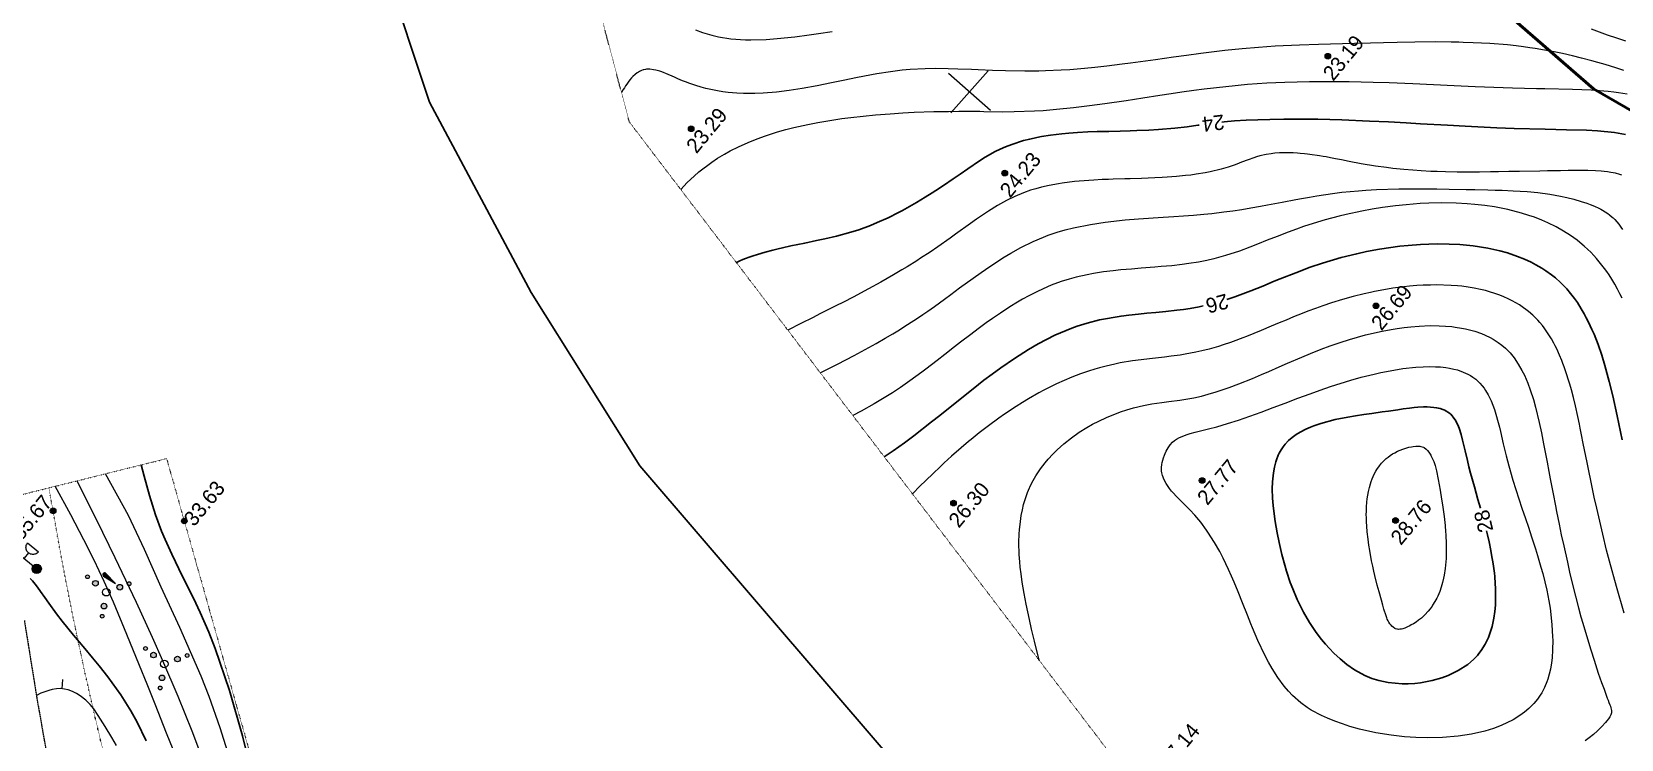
# Model space of a CAD drawing. Header units: millimetres. Extents: x -2893842 to -949497, y -1203244 to 262218.
# Drawn here: x -2119264 to -2034347, y -156562 to -118795 of the extents above; entities that cross this region are included whole.
import ezdxf

# ---------------------------------------------------------------- set-up
doc = ezdxf.new("R2010")
doc.units = ezdxf.units.MM
doc.linetypes.add('g5_05x2', pattern=[3.5, 2.5, -1])
doc.linetypes.add('g5_366', pattern=[0.85, 0.1, -0.75])
doc.layers.get('0').update_dxf_attribs({"lineweight": 5})
for name, color, linetype in [('!!!_ Размеры', 7, 'Continuous'), ('02_сетка', 253, 'Continuous'), ('07_Объекты электропередачи', 253, 'Continuous'), ('10_Границы покрытий и угодий', 253, 'Continuous'), ('13_Растительность', 253, 'Continuous'), ('19_Горизонтали', 253, 'Continuous'), ('30_Канализация', 253, 'Continuous'), ('61_Отметки высоты поверхности', 253, 'Continuous'), ('65_Границы', 253, 'Continuous')]:
    doc.layers.add(name, color=color, linetype=linetype)
doc.styles.add('LIKE17', font='d431.shx')
doc.styles.add('LIKE36', font='pragmai.shx')
doc.styles.add('Line_GUGK', font='')
doc.styles.get('Line_GUGK').set_extended_font_data('Bm431', italic=True)
doc.linetypes.add('g5_122_kn', pattern='A,1,-1,1.5,-0.4,["Кн",Line_GUGK,S=1,R=0,X=0,Y=-0.5],-2.4,1.5,-1,4,-1,4,-1,3', length=21.8)

# ---------------------------------------------------------------- blocks, each defined once
blk = doc.blocks.new('g5_329_6')
at = {"color": 42, "lineweight": -2}
blk.add_lwpolyline([(0, 0), (0.5, 0)], dxfattribs=at)
blk = doc.blocks.new('g5_330')
blk.add_hatch(color=0).paths.add_polyline_path([(-0.15, 0, 1), (0.15, 0, 1)])
at = {"color": 0}
blk.add_circle((0, 0), 0.15, dxfattribs=at)
blk = doc.blocks.new('g5_111_1b')
h = blk.add_hatch(color=0)
edge = h.paths.add_edge_path()
edge.add_arc((0, 0), 0.25, 0, 360)
at = {"color": 0}
for points in [[(0, 1.25), (0, 0.25)], [(0.375, 0.875), (0, 0.875)]]:
    blk.add_lwpolyline(points, dxfattribs=at)
blk.add_lwpolyline([(0.75, 0.5), (0.699, 0.503), (0.649, 0.514), (0.601, 0.531), (0.555, 0.555), (0.513, 0.584), (0.476, 0.619), (0.444, 0.659), (0.417, 0.702), (0.397, 0.749), (0.383, 0.799), (0.376, 0.849), (0.375, 0.875), (0.376, 0.901), (0.383, 0.951), (0.397, 1.001), (0.417, 1.048), (0.444, 1.091), (0.476, 1.131), (0.513, 1.166), (0.555, 1.195), (0.601, 1.219), (0.649, 1.236), (0.699, 1.247), (0.75, 1.25)], close=True, dxfattribs=at)
blk.add_circle((0, 0), 0.25, dxfattribs=at)
blk = doc.blocks.new('g5_396_2')
h = blk.add_hatch(color=0)
h.paths.add_polyline_path([(-0.1, 1.3, 1), (0.1, 1.3, 1)])
h.paths.add_polyline_path([(0.15, 0.75, 1), (-0.15, 0.75, 1)])
h.paths.add_polyline_path([(0.516, -0.387, 1), (0.816, -0.387, 1)])
h.paths.add_polyline_path([(1.226, -0.65, 1), (1.026, -0.65, 1)])
h.paths.add_polyline_path([(-0.8, -0.375, 1), (-0.5, -0.375, 1)])
h.paths.add_polyline_path([(-1.026, -0.65, 1), (-1.226, -0.65, 1)])
h = blk.add_hatch(color=0)
edge = h.paths.add_edge_path()
edge.add_line((0.566, 0.657), (0.666, -0.087))
edge.add_line((0.666, -0.087), (0.766, 0.657))
edge.add_arc((0.666, 0.657), 0.1, 0, 180)
at = {"color": 0}
blk.add_lwpolyline([(0.566, 0.657), (0.666, -0.087), (0.766, 0.657, 1)], format="xyb", close=True, dxfattribs=at)
for centre, radius in [((0, 0.75), 0.15), ((0, 1.3), 0.1), ((0, 0), 0.2), ((-1.126, -0.65), 0.1), ((-0.65, -0.375), 0.15), ((0.666, -0.387), 0.15), ((1.126, -0.65), 0.1)]:
    blk.add_circle(centre, radius, dxfattribs=at)
blk = doc.blocks.new('g5_395_2')
h = blk.add_hatch(color=0)
h.paths.add_polyline_path([(-0.8, -0.375, 1), (-0.5, -0.375, 1)])
h.paths.add_polyline_path([(-1.026, -0.65, 1), (-1.226, -0.65, 1)])
h.paths.add_polyline_path([(0.8, -0.375, 1), (0.5, -0.375, 1)])
h.paths.add_polyline_path([(1.026, -0.65, 1), (1.226, -0.65, 1)])
h.paths.add_polyline_path([(0.15, 0.75, 1), (-0.15, 0.75, 1)])
h.paths.add_polyline_path([(0.1, 1.3, 1), (-0.1, 1.3, 1)])
at = {"color": 0}
for centre, radius in [((0, 0.75), 0.15), ((0, 1.3), 0.1), ((0, 0), 0.2), ((-1.126, -0.65), 0.1), ((-0.65, -0.375), 0.15), ((0.65, -0.375), 0.15), ((1.126, -0.65), 0.1)]:
    blk.add_circle(centre, radius, dxfattribs=at)
blk = doc.blocks.new('Топо_07.04.17')
at = {"layer": '02_сетка', "linetype": 'Continuous'}
for p, q in [((-142367, 5831), (-140145, 7847)), ((-140248, 5728), (-142264, 7950))]:
    blk.add_line(p, q, dxfattribs=at)
at = {"layer": '10_Границы покрытий и угодий', "linetype": 'g5_366', "lineweight": 20}
for points in [[(-117414, -44306), (-136615, -31043), (-159493, 7293), (-172231, 93400)], [(-195015, -8952), (-186084, -7777), (-176853, -64006)], [(-191226, -22817), (-191459, -20875), (-191733, -18401), (-191991, -15753), (-192149, -13901), (-192291, -12000), (-192425, -9868), (-192442, -9673), (-192483, -9011), (-192514, -8623)]]:
    blk.add_lwpolyline(points, dxfattribs=at)
at = {"layer": '10_Границы покрытий и угодий', "linetype": 'g5_05x2', "lineweight": 20}
blk.add_lwpolyline([(-194612, -15507), (-194416, -19673), (-194215, -22953), (-193943, -26236), (-193739, -28169), (-193511, -29997), (-193272, -31657), (-192726, -35044), (-192230, -38069), (-191772, -41246), (-191553, -43186), (-191401, -45045), (-191256, -48221), (-191220, -52149), (-191285, -57129), (-191329, -61189), (-191290, -65626), (-191201, -70474), (-191179, -77041)], dxfattribs=at)
at = {"layer": '19_Горизонтали', "linetype": 'Continuous', "lineweight": 20}
for points in [[(-155433, 11790), (-155064, 11598), (-154599, 11395), (-154242, 11268), (-153611, 11094), (-152835, 10951), (-152553, 10914), (-151735, 10845), (-151145, 10821), (-150199, 10816), (-149430, 10830), (-148921, 10844), (-148188, 10864)], [(-107880, 6446), (-107054, 6033), (-106587, 5807), (-106130, 5596)], [(-106385, 4038), (-106795, 4223), (-107351, 4464), (-107724, 4619), (-108032, 4743), (-108556, 4946), (-109022, 5117), (-109539, 5297), (-109973, 5439), (-110482, 5596), (-110971, 5736), (-111247, 5810), (-111574, 5893), (-111960, 5986), (-112422, 6088), (-113337, 6268), (-114221, 6416), (-114753, 6495), (-114977, 6526), (-115391, 6581), (-116209, 6679), (-117316, 6795), (-118256, 6885), (-118976, 6951), (-119667, 7015), (-120527, 7093), (-122447, 7259), (-123463, 7336), (-124748, 7416), (-125640, 7457), (-126513, 7484), (-127446, 7497), (-128747, 7487), (-129513, 7471), (-130220, 7453), (-131197, 7425), (-132528, 7391), (-132986, 7383), (-133811, 7375), (-134453, 7376), (-135012, 7385), (-135800, 7410), (-136258, 7433), (-137089, 7491), (-137445, 7524), (-138199, 7606), (-139217, 7739), (-139902, 7839), (-140667, 7956), (-141008, 8009), (-141738, 8120), (-142258, 8194), (-142940, 8279), (-143471, 8332), (-144276, 8383), (-144705, 8392), (-145326, 8387), (-146069, 8356), (-147123, 8279), (-147892, 8210), (-148535, 8150), (-149306, 8083), (-150112, 8026), (-150827, 7995), (-151510, 7988), (-152218, 8010), (-152659, 8043), (-153260, 8114), (-153612, 8171), (-154071, 8265), (-154355, 8334), (-154621, 8408), (-154882, 8489), (-155237, 8613), (-155464, 8701), (-155741, 8819), (-156055, 8966), (-156277, 9079), (-156432, 9163), (-156656, 9291), (-156827, 9391), (-156946, 9460), (-157156, 9581), (-157475, 9750), (-157568, 9794), (-157773, 9879), (-157892, 9919), (-158083, 9965), (-158083, 9965), (-158163, 9977), (-158262, 9983), (-158329, 9982), (-158402, 9976), (-158452, 9969), (-158535, 9950), (-158655, 9910), (-158712, 9886), (-158790, 9847), (-158898, 9782), (-159026, 9690), (-159116, 9614), (-159213, 9524), (-159325, 9408), (-159404, 9319), (-159477, 9232), (-159550, 9140), (-159624, 9043), (-159730, 8898)], [(-157169, 3400), (-156787, 3726), (-156384, 4034), (-156099, 4230), (-155359, 4668), (-155030, 4834), (-154641, 5012), (-154315, 5146), (-153850, 5318), (-153305, 5493), (-152814, 5628), (-152347, 5739), (-151685, 5870), (-151229, 5945), (-150796, 6006), (-150041, 6088), (-149482, 6133), (-148844, 6169), (-148198, 6191), (-147713, 6198), (-146392, 6186), (-145590, 6159), (-144922, 6126), (-144308, 6087), (-143262, 6005), (-142481, 5933), (-141935, 5877), (-141271, 5802), (-140823, 5746), (-140604, 5717), (-139626, 5587), (-139005, 5521), (-137916, 5439), (-137448, 5416), (-136747, 5394), (-135837, 5384), (-134961, 5391), (-134136, 5409), (-132993, 5448), (-132098, 5483), (-131169, 5521), (-130560, 5544), (-129977, 5564), (-129335, 5582), (-128771, 5593), (-126452, 5575), (-125426, 5528), (-124454, 5463), (-123137, 5347), (-121031, 5105), (-119760, 4931), (-118916, 4807), (-117675, 4615), (-116577, 4439), (-115486, 4264), (-114381, 4088), (-112406, 3787), (-111142, 3607), (-110698, 3546), (-109233, 3349), (-108243, 3197), (-107348, 3028), (-107042, 2960), (-106808, 2904), (-106349, 2780)], [(-107128, -1509), (-107237, -1458), (-107461, -1370), (-107691, -1297), (-107875, -1247), (-108036, -1209), (-108203, -1174), (-108491, -1123), (-108905, -1062), (-109600, -981), (-109950, -944), (-110361, -901), (-110630, -874), (-111045, -833), (-111464, -793), (-112529, -693), (-113098, -640), (-113662, -586), (-114072, -546), (-114672, -485), (-115124, -436), (-115843, -351), (-116464, -270), (-116910, -206), (-117252, -153), (-117750, -70), (-118196, 12), (-118664, 105), (-119243, 232), (-119579, 311), (-120157, 459), (-120900, 671), (-121515, 862), (-121914, 990), (-122233, 1091), (-122481, 1169), (-122717, 1241), (-122876, 1288), (-123066, 1342), (-123564, 1474), (-123688, 1504), (-123843, 1539), (-124065, 1586), (-124206, 1613), (-124447, 1654), (-124646, 1683), (-124793, 1701), (-124877, 1710), (-125043, 1724), (-125164, 1732), (-125416, 1741), (-125521, 1742), (-125617, 1741), (-125884, 1729), (-126226, 1693), (-126406, 1664), (-126553, 1635), (-126879, 1560), (-127234, 1468), (-127499, 1401), (-127648, 1364), (-127983, 1293), (-128356, 1229), (-128958, 1154), (-129227, 1132), (-129715, 1105), (-130014, 1097), (-130300, 1095), (-130769, 1101), (-131275, 1120), (-131546, 1135), (-131934, 1159), (-132646, 1214), (-133243, 1265), (-133537, 1290), (-134148, 1342), (-134399, 1362), (-134744, 1387), (-135189, 1415), (-135969, 1445), (-136218, 1449), (-136878, 1441), (-137080, 1432), (-137589, 1396), (-138016, 1347), (-138311, 1303), (-138603, 1249), (-138996, 1160), (-139472, 1024), (-139945, 856), (-140462, 640), (-140967, 402), (-141643, 50), (-141996, -145), (-142857, -632), (-143158, -803), (-143863, -1189), (-144311, -1424), (-144851, -1694), (-145067, -1799), (-145624, -2062), (-145914, -2194), (-146384, -2404), (-147111, -2715), (-147803, -2999), (-148674, -3343), (-149216, -3550), (-149638, -3709), (-150124, -3891), (-150531, -4041), (-150914, -4181), (-151609, -4434), (-152329, -4712)], [(-150867, -7161), (-149903, -6811), (-148962, -6448), (-148962, -6448), (-148139, -6117), (-147723, -5944), (-147213, -5725), (-146779, -5531), (-146498, -5402), (-145941, -5136), (-145373, -4851), (-145069, -4691), (-144780, -4535), (-144405, -4327), (-144405, -4327), (-143832, -4003), (-143472, -3797), (-142958, -3501), (-142178, -3058), (-141722, -2806), (-141223, -2540), (-140796, -2322), (-140480, -2169), (-140037, -1966), (-139459, -1724), (-138785, -1480), (-138203, -1307), (-137946, -1242), (-137449, -1135), (-137004, -1058), (-136558, -997), (-135631, -916), (-134832, -886), (-133771, -888), (-133056, -908), (-131732, -967), (-131161, -996), (-130633, -1020), (-130106, -1041), (-129551, -1058), (-129128, -1065), (-128474, -1064), (-127998, -1054), (-127499, -1034), (-127020, -1009), (-126494, -976), (-126120, -949), (-125313, -889), (-124585, -835), (-124275, -813), (-123841, -786), (-123443, -765), (-122595, -735), (-122095, -731), (-121644, -736), (-121193, -748), (-120806, -765), (-120247, -797), (-119057, -895), (-118257, -978), (-117698, -1043), (-117029, -1126), (-116378, -1210), (-115478, -1329), (-115018, -1390), (-114329, -1480), (-113947, -1532), (-113577, -1585), (-112989, -1675), (-112255, -1806), (-111685, -1926), (-111071, -2080), (-110515, -2245), (-110177, -2360), (-109820, -2495), (-109449, -2651), (-109151, -2790), (-108987, -2872), (-108767, -2990), (-108542, -3125), (-108439, -3193), (-108368, -3243), (-108224, -3351), (-108104, -3452), (-108021, -3529), (-107886, -3669), (-107838, -3725), (-107769, -3811), (-107671, -3949), (-107582, -4088), (-107489, -4252), (-107413, -4398)], [(-107848, -8033), (-107939, -7783), (-108043, -7520), (-108156, -7251), (-108292, -6956), (-108407, -6724), (-108508, -6532), (-108609, -6351), (-108785, -6058), (-108967, -5783), (-109101, -5595), (-109243, -5409), (-109383, -5237), (-109546, -5050), (-109649, -4938), (-109891, -4694), (-110221, -4395), (-110565, -4117), (-110930, -3854), (-111345, -3589), (-111640, -3418), (-112025, -3216), (-112310, -3079), (-112681, -2916), (-113391, -2645), (-113817, -2506), (-114073, -2429), (-114590, -2291), (-115099, -2174), (-115517, -2091), (-116098, -1993), (-116856, -1894), (-117539, -1831), (-118007, -1801), (-118756, -1774), (-119334, -1771), (-120036, -1786), (-120594, -1812), (-121150, -1851), (-121993, -1934), (-122374, -1982), (-123146, -2095), (-123795, -2210), (-124334, -2320), (-124715, -2405), (-125192, -2521), (-125794, -2679), (-126340, -2827), (-126882, -2975), (-127310, -3088), (-127880, -3229), (-128646, -3391), (-129299, -3493), (-129663, -3534), (-130125, -3570), (-130643, -3592), (-131006, -3599), (-131565, -3598), (-132124, -3586), (-132472, -3576), (-133211, -3550), (-133211, -3550), (-133729, -3533), (-134299, -3520), (-134702, -3516), (-135229, -3522), (-135769, -3542), (-136112, -3566), (-136715, -3629), (-137098, -3687), (-137539, -3774), (-138076, -3908), (-138532, -4045), (-138885, -4165), (-139332, -4333), (-139689, -4481), (-140077, -4653), (-140318, -4766), (-140689, -4947), (-140943, -5078), (-141389, -5315), (-141756, -5519), (-142216, -5783), (-142640, -6032), (-143236, -6392), (-143580, -6602), (-144152, -6952), (-144584, -7215), (-145251, -7614), (-145476, -7746), (-146157, -8134), (-146705, -8429), (-147159, -8661), (-147528, -8838), (-148198, -9142), (-148920, -9446), (-149390, -9635)], [(-109639, -24758), (-109895, -23302), (-110107, -21917), (-110191, -21308), (-110303, -20431), (-110466, -19012), (-110528, -18415), (-110572, -17968), (-110704, -16532), (-110790, -15505), (-110828, -15045), (-110860, -14675), (-110880, -14455), (-110919, -14043), (-110981, -13466), (-111037, -13016), (-111098, -12594), (-111149, -12275), (-111198, -12004), (-111243, -11770), (-111341, -11327), (-111386, -11146), (-111430, -10982), (-111516, -10682), (-111630, -10334), (-111690, -10168), (-111751, -10012), (-111854, -9766), (-111985, -9486), (-112173, -9138), (-112252, -9008), (-112374, -8820), (-112467, -8688), (-112553, -8574), (-112689, -8407), (-112905, -8171), (-113027, -8050), (-113140, -7947), (-113344, -7773), (-113520, -7638), (-113706, -7506), (-113870, -7400), (-114153, -7233), (-114380, -7112), (-115068, -6809), (-115320, -6717), (-115655, -6609), (-115956, -6523), (-116286, -6441), (-116522, -6390), (-116849, -6327), (-117641, -6213), (-117952, -6181), (-118344, -6151), (-118682, -6133), (-119071, -6122), (-119672, -6122), (-119972, -6129), (-120458, -6152), (-120959, -6188), (-121182, -6209), (-121520, -6244), (-122117, -6321), (-122709, -6416), (-123316, -6531), (-123787, -6633), (-124197, -6729), (-124613, -6835), (-124928, -6918), (-125415, -7053), (-125826, -7171), (-126207, -7282), (-126651, -7412), (-127206, -7574), (-127613, -7690), (-128017, -7800), (-128227, -7856), (-128752, -7986), (-128910, -8023), (-129321, -8112), (-129563, -8160), (-130081, -8248), (-130481, -8303), (-130814, -8339), (-131386, -8379), (-131654, -8390), (-132149, -8400), (-132491, -8403), (-132985, -8403), (-133299, -8403), (-133747, -8405), (-134220, -8415), (-134887, -8449), (-135175, -8474), (-135649, -8529), (-136022, -8584), (-136275, -8628), (-136626, -8696), (-137061, -8794), (-137535, -8917), (-137960, -9041), (-138390, -9179), (-139109, -9440), (-139379, -9548), (-139970, -9799), (-140309, -9955), (-140680, -10133), (-141337, -10470), (-141667, -10650), (-142265, -10992), (-142786, -11308), (-143265, -11612), (-143408, -11705), (-143842, -11994), (-144400, -12381), (-144825, -12687), (-145090, -12882), (-145464, -13163), (-145939, -13529), (-146244, -13769), (-146703, -14138)], [(-190977, -8421), (-190178, -10607), (-189425, -12718), (-188569, -15212), (-187926, -17172), (-187521, -18461), (-186922, -20450), (-186385, -22366), (-186054, -23639)], [(-184545, -24021), (-184859, -22392), (-185263, -20649), (-185566, -19532), (-186406, -16822), (-187140, -14564), (-187802, -12471), (-188448, -10576), (-189427, -8217)], [(-140981, -23727), (-141113, -22697), (-141195, -22036), (-141254, -21512), (-141297, -21097), (-141336, -20674), (-141379, -20098), (-141411, -19480), (-141421, -19035), (-141421, -18674), (-141415, -18388), (-141398, -18002), (-141341, -17366), (-141277, -16910), (-141240, -16702), (-141141, -16251), (-141058, -15948), (-140962, -15647), (-140866, -15384), (-140728, -15060), (-140582, -14763), (-140521, -14651), (-140360, -14379), (-140209, -14152), (-140042, -13924), (-139752, -13579), (-139470, -13287), (-139297, -13124), (-139007, -12874), (-138758, -12679), (-138367, -12403), (-137915, -12122), (-137476, -11882), (-137040, -11673), (-136719, -11535), (-136377, -11403), (-135943, -11255), (-135164, -11042), (-134815, -10969), (-134452, -10906), (-133910, -10840), (-133453, -10810), (-132919, -10797), (-132537, -10794), (-131950, -10786), (-131184, -10739), (-130779, -10693), (-130408, -10640), (-129966, -10562), (-129258, -10411), (-128714, -10276), (-127950, -10065), (-127448, -9916), (-127040, -9791), (-126474, -9615), (-126013, -9473), (-125215, -9231), (-124722, -9089), (-124138, -8931), (-123634, -8805), (-123089, -8682), (-122565, -8577), (-122139, -8503), (-121699, -8436), (-120787, -8334), (-120300, -8299), (-119977, -8284), (-119605, -8275), (-119239, -8276), (-118787, -8291), (-118210, -8334), (-117724, -8394), (-117070, -8516), (-116889, -8559), (-116563, -8649), (-116348, -8718), (-115875, -8900), (-115529, -9066), (-115349, -9166), (-115090, -9329), (-114946, -9432), (-114696, -9634), (-114516, -9803), (-114342, -9992), (-114133, -10260), (-113943, -10555), (-113759, -10904), (-113605, -11259), (-113504, -11537), (-113369, -11981), (-113279, -12341), (-113172, -12875), (-113103, -13303), (-113001, -14131), (-112948, -14687), (-112901, -15279), (-112826, -16277), (-112788, -16792), (-112758, -17179), (-112694, -17999), (-112642, -18643), (-112616, -18948), (-112555, -19650), (-112503, -20214), (-112443, -20825), (-112349, -21712), (-112287, -22255), (-112224, -22773), (-112119, -23568), (-112027, -24206), (-111954, -24682), (-111898, -25031), (-111680, -26267), (-111636, -26497), (-111522, -27067), (-111371, -27777), (-111252, -28305), (-111165, -28671), (-111098, -28946), (-111045, -29161), (-111014, -29283), (-110985, -29398), (-110949, -29536), (-110930, -29611), (-110910, -29701), (-110900, -29767), (-110900, -29767), (-110896, -29841), (-110899, -29894), (-110907, -29938), (-110917, -29972), (-110936, -30023), (-110964, -30077), (-111002, -30138), (-111027, -30172), (-111068, -30223), (-111111, -30270), (-111202, -30363), (-111294, -30450), (-111507, -30637), (-111771, -30845), (-112002, -31009), (-112244, -31165), (-112471, -31299)], [(-187492, -23253), (-187738, -22341), (-188172, -20745), (-188480, -19622), (-188761, -18595), (-189245, -16866), (-189771, -15083), (-190135, -13932), (-190546, -12723), (-190963, -11587), (-191510, -10190), (-192168, -8578)], [(-190467, -22698), (-190664, -22246), (-190966, -21613), (-191259, -20993), (-191457, -20625), (-191625, -20365), (-191827, -20109), (-192093, -19843), (-192284, -19690), (-192485, -19560), (-192698, -19455), (-192890, -19388), (-193096, -19346), (-193324, -19331), (-193544, -19342), (-193734, -19369), (-193905, -19404), (-194169, -19475), (-194422, -19557)]]:
    blk.add_lwpolyline(points, dxfattribs=at)
at = {"layer": '19_Горизонтали', "linetype": 'Continuous', "lineweight": 30}
for points in [[(-129263, 3694), (-129335, 3692), (-129911, 3682), (-130571, 3679), (-131449, 3700), (-131966, 3728), (-132602, 3774), (-132957, 3804), (-133489, 3851), (-134099, 3907), (-134712, 3960), (-135216, 3999), (-135774, 4033), (-136236, 4053), (-136603, 4061), (-137218, 4057), (-137708, 4035), (-137951, 4017), (-138345, 3976), (-138679, 3929), (-139332, 3800), (-139676, 3710), (-139964, 3621), (-140259, 3516), (-140818, 3277), (-141149, 3114), (-141802, 2769), (-142240, 2534), (-142649, 2317), (-143193, 2034), (-143634, 1811), (-143845, 1707), (-144240, 1517), (-144741, 1286), (-145132, 1116), (-145529, 953), (-145752, 866), (-146335, 654), (-146939, 460), (-147318, 354), (-147968, 197), (-148392, 113), (-149180, -7), (-149828, -83), (-150273, -127), (-150915, -185), (-151676, -256), (-152120, -302), (-152354, -330), (-152653, -368), (-153063, -428), (-153490, -504), (-153490, -504), (-153735, -554), (-153955, -605), (-154147, -653), (-154292, -692), (-154459, -741), (-154660, -805)], [(-106683, 632), (-107264, 804), (-108152, 994), (-108739, 1091), (-109789, 1236), (-110913, 1386), (-112561, 1624), (-113472, 1765), (-115143, 2036), (-116079, 2193), (-117497, 2435), (-118262, 2565), (-119195, 2722), (-120205, 2887), (-121660, 3111), (-122931, 3287), (-123738, 3388), (-124732, 3500), (-125480, 3573), (-126124, 3628), (-126741, 3674), (-127372, 3702), (-127919, 3711), (-128044, 3710)], [(-108698, -15547), (-108820, -14241), (-108934, -13164), (-109035, -12370), (-109170, -11506), (-109277, -10939), (-109410, -10347), (-109561, -9777), (-109640, -9514), (-109776, -9108), (-109871, -8854), (-109961, -8630), (-110085, -8348), (-110255, -8001), (-110386, -7760), (-110556, -7477), (-110737, -7208), (-111036, -6822), (-111270, -6561), (-111453, -6376), (-111734, -6122), (-111930, -5962), (-112232, -5737), (-112472, -5576), (-112802, -5376), (-113152, -5187), (-113671, -4944), (-114067, -4784), (-114674, -4575), (-115449, -4362), (-116152, -4213), (-116708, -4122), (-117352, -4041), (-118241, -3971), (-118889, -3948), (-119341, -3944), (-120431, -3977), (-121137, -4027), (-121673, -4081), (-122522, -4192), (-123541, -4370), (-124223, -4517), (-125022, -4716), (-125883, -4951), (-126215, -5045), (-126853, -5226), (-127511, -5407), (-127966, -5525), (-128407, -5630), (-128853, -5726)], [(-130137, -5920), (-130364, -5944), (-130849, -5974), (-131213, -5987), (-131562, -5992), (-132149, -5991), (-132694, -5983), (-133169, -5974), (-133621, -5968), (-134143, -5965), (-134554, -5970), (-135728, -6038), (-136408, -6130), (-136950, -6237), (-137247, -6307), (-138187, -6584), (-139131, -6941), (-139680, -7182), (-140473, -7567), (-141244, -7981), (-141754, -8270), (-142224, -8547), (-142852, -8930), (-144177, -9762), (-144777, -10141), (-145260, -10444), (-146287, -11070), (-146817, -11379), (-147461, -11737), (-147975, -12007)], [(-183353, -25721), (-183726, -22945), (-184138, -20461), (-184643, -18151), (-184889, -17233), (-185222, -16147), (-185498, -15348), (-185943, -14133), (-186390, -12887), (-186654, -12071), (-186791, -11596), (-187012, -10696), (-187219, -9642), (-187390, -8584), (-187481, -7961)], [(-188872, -22630), (-189230, -21593), (-189500, -20948), (-189939, -20034), (-190515, -19005), (-190910, -18371), (-191220, -17897), (-191574, -17366), (-192092, -16590), (-192609, -15783), (-192865, -15360), (-193215, -14745), (-193391, -14416), (-193572, -14070), (-193710, -13823), (-193818, -13644), (-193947, -13455), (-194057, -13317)], [(-116450, -19562), (-116424, -19770), (-116379, -20168), (-116338, -20634), (-116322, -20862), (-116298, -21349), (-116290, -21856), (-116291, -22027), (-116304, -22414), (-116320, -22678), (-116369, -23167), (-116398, -23371), (-116430, -23565), (-116496, -23889), (-116587, -24241), (-116670, -24502), (-116670, -24502), (-116732, -24671), (-116863, -24980), (-116988, -25224), (-117074, -25372), (-117204, -25570), (-117449, -25878), (-117590, -26027), (-117680, -26112), (-117910, -26304), (-118248, -26532), (-118791, -26806), (-119357, -27002), (-119702, -27088), (-120229, -27177), (-120878, -27222), (-121169, -27220), (-121538, -27199), (-121848, -27164), (-122580, -27016), (-123071, -26856), (-123431, -26701), (-123785, -26510), (-124294, -26141), (-124665, -25809), (-124999, -25468), (-125285, -25138), (-125502, -24860), (-125686, -24604), (-125864, -24334), (-126103, -23932), (-126400, -23355), (-126653, -22773), (-126910, -22060), (-127084, -21472), (-127176, -21111), (-127309, -20497), (-127368, -20174), (-127458, -19586), (-127534, -18938), (-127580, -18403), (-127614, -17799), (-127626, -17382), (-127625, -16925), (-127611, -16545), (-127568, -16038), (-127518, -15678), (-127419, -15207), (-127329, -14905), (-127226, -14636), (-127179, -14532), (-127052, -14292), (-126990, -14193), (-126868, -14023), (-126746, -13880), (-126618, -13752), (-126411, -13579), (-126202, -13436), (-125976, -13308), (-125743, -13199), (-125438, -13082), (-125170, -12998), (-124977, -12947), (-124602, -12866), (-123814, -12751), (-123122, -12692), (-122706, -12668), (-122267, -12650), (-121834, -12637), (-121276, -12623), (-120936, -12614), (-120434, -12600), (-120146, -12592), (-119794, -12585), (-119558, -12586), (-119357, -12590), (-119047, -12608), (-118849, -12629), (-118683, -12654), (-118498, -12692), (-118364, -12728), (-118278, -12756), (-118173, -12795), (-118046, -12853), (-117936, -12915), (-117865, -12963), (-117749, -13057), (-117699, -13106), (-117648, -13162), (-117577, -13255), (-117530, -13327), (-117422, -13540), (-117385, -13632), (-117363, -13692), (-117311, -13860), (-117289, -13945), (-117216, -14304), (-117172, -14598), (-117105, -15188), (-117044, -15716), (-116999, -16053), (-116949, -16402), (-116832, -17148), (-116773, -17500), (-116715, -17846), (-116637, -18317)]]:
    blk.add_lwpolyline(points, dxfattribs=at)
at = {"layer": '19_Горизонтали', "linetype": 'Continuous', "lineweight": 20}
for points in [[(-124880, -29110), (-125262, -28939), (-125652, -28747), (-126017, -28549), (-126325, -28367), (-126836, -28015), (-127029, -27857), (-127350, -27559), (-127738, -27122), (-127929, -26870), (-128126, -26579), (-128411, -26089), (-128665, -25572), (-128821, -25208), (-128969, -24825), (-129247, -24002), (-129457, -23289), (-129515, -23082), (-129647, -22602), (-129833, -21911), (-130001, -21298), (-130156, -20760), (-130256, -20431), (-130378, -20051), (-130482, -19746), (-130600, -19419), (-130741, -19056), (-130958, -18549), (-131246, -17959), (-131310, -17839), (-131572, -17385), (-131836, -16980), (-132073, -16653), (-132293, -16375), (-132532, -16081), (-132719, -15846), (-132841, -15683), (-132931, -15556), (-133026, -15409), (-133180, -15126), (-133262, -14918), (-133321, -14682), (-133337, -14525), (-133338, -14432), (-133320, -14244), (-133285, -14086), (-133254, -13984), (-133207, -13855), (-133154, -13736), (-133093, -13615), (-133043, -13525), (-132973, -13412), (-132917, -13329), (-132849, -13236), (-132773, -13146), (-132727, -13097), (-132586, -12974), (-132470, -12896), (-132355, -12834), (-132184, -12761), (-132043, -12714), (-131812, -12655), (-131597, -12615), (-131322, -12575), (-130597, -12483), (-130140, -12415), (-129549, -12313), (-128956, -12196), (-128329, -12059), (-127697, -11909), (-127028, -11742), (-126373, -11574), (-125673, -11394), (-124990, -11223), (-124427, -11090), (-123874, -10967), (-122749, -10750), (-122181, -10660), (-121468, -10566), (-121110, -10528), (-120407, -10472), (-119925, -10451), (-119218, -10451), (-118819, -10472), (-118467, -10504), (-118169, -10545), (-117909, -10591), (-117631, -10654), (-117433, -10709), (-117214, -10781), (-117032, -10851), (-116729, -10995), (-116497, -11135), (-116372, -11223), (-116255, -11317), (-116113, -11448), (-115912, -11681), (-115804, -11837), (-115724, -11971), (-115653, -12108), (-115546, -12350), (-115428, -12686), (-115303, -13168), (-115141, -14143), (-115112, -14381), (-115035, -15047), (-114955, -15698), (-114877, -16239), (-114743, -17027), (-114434, -18568), (-114309, -19148), (-114205, -19624), (-114093, -20150), (-113958, -20810), (-113886, -21184), (-113777, -21808), (-113721, -22167), (-113609, -23069), (-113562, -23657), (-113543, -24052), (-113542, -24922), (-113581, -25588), (-113598, -25766), (-113662, -26268), (-113736, -26684), (-113799, -26956), (-113892, -27288), (-114086, -27799), (-114151, -27936), (-114308, -28218), (-114491, -28484), (-114588, -28605), (-114762, -28799), (-114980, -29006), (-115278, -29243), (-115533, -29412), (-115797, -29562), (-116176, -29740), (-116176, -29740), (-116850, -29977), (-117274, -30084), (-117740, -30172), (-118469, -30256), (-119191, -30286), (-120037, -30263), (-120817, -30192), (-121455, -30101), (-122044, -29991), (-122748, -29829), (-123545, -29603), (-124393, -29308)], [(-122450, -22600), (-122522, -22144), (-122576, -21776), (-122644, -21263), (-122673, -21015), (-122701, -20756), (-122729, -20460), (-122769, -19897), (-122782, -19618), (-122791, -19287), (-122791, -19287), (-122790, -18895), (-122781, -18583), (-122768, -18364), (-122752, -18155), (-122732, -17962), (-122713, -17806), (-122677, -17571), (-122629, -17318), (-122589, -17140), (-122538, -16946), (-122482, -16763), (-122408, -16553), (-122329, -16361), (-122278, -16251), (-122211, -16120), (-122144, -15999), (-122065, -15872), (-121965, -15730), (-121895, -15640), (-121750, -15473), (-121618, -15344), (-121454, -15207), (-121335, -15121), (-121229, -15052), (-121115, -14986), (-120974, -14915), (-120856, -14863), (-120691, -14801), (-120548, -14756), (-120409, -14720), (-120190, -14678), (-120066, -14662), (-119936, -14651), (-119844, -14647), (-119695, -14647), (-119614, -14653), (-119543, -14662), (-119486, -14674), (-119434, -14688), (-119365, -14714), (-119301, -14747), (-119266, -14771), (-119168, -14859), (-119102, -14941), (-119041, -15037), (-119004, -15105), (-118954, -15212), (-118932, -15264), (-118833, -15569), (-118785, -15790), (-118744, -16082), (-118707, -16554), (-118672, -17128), (-118647, -17612), (-118634, -17913), (-118619, -18550), (-118621, -19031), (-118630, -19358), (-118636, -19505), (-118670, -20018), (-118696, -20275), (-118727, -20521), (-118769, -20792), (-118876, -21317), (-118968, -21652), (-119017, -21806), (-119097, -22031), (-119196, -22270), (-119300, -22488), (-119432, -22726), (-119499, -22832), (-119616, -23003), (-119759, -23186), (-119795, -23229), (-119915, -23359), (-120036, -23478), (-120234, -23648), (-120337, -23726), (-120435, -23794), (-120591, -23892), (-120743, -23976), (-120885, -24046), (-121013, -24102), (-121088, -24132), (-121226, -24182), (-121374, -24226), (-121475, -24248), (-121557, -24258), (-121641, -24261), (-121721, -24255), (-121762, -24247), (-121809, -24233), (-121867, -24208), (-121908, -24183), (-121987, -24117), (-122056, -24041), (-122089, -23996), (-122144, -23907), (-122188, -23817), (-122219, -23740), (-122251, -23642), (-122269, -23579), (-122319, -23353), (-122346, -23207), (-122366, -23096), (-122404, -22875)]]:
    blk.add_lwpolyline(points, close=True, dxfattribs=at)
at = {"layer": '30_Канализация', "linetype": 'g5_122_kn', "lineweight": 30}
blk.add_lwpolyline([(-153727, -138821), (-81307, -132515), (-77556, -126991), (-144137, -35845), (-161010, -11008), (-165739, -1163), (-169992, 9549), (-171527, 16896), (-175584, 46600), (-179302, 76381), (-180579, 83308), (-188423, 105128), (-197868, 118889), (-188330, 132253)], dxfattribs=at)
at = {"layer": '65_Границы', "color": 1, "linetype": 'Continuous', "lineweight": 50}
blk.add_polyline3d([(-184159, 116945, 0), (-164841, 92507, 0), (-145751, 68348, 0), (-136895, 51727, -67200), (-137772, 51311, -67200), (-136096, 48162, -67200), (-135974, 48252, -67200), (-135384, 46834, -67200), (-127120, 23929, -67200), (-108110, 3237, -67200), (-72656, -22945, -67200), (-55400, -36031, -67200), (-49490, -48909, -67200), (-50198, -61668, -67200), (-42710, -66533, -67200), (-33064, -133395, -67200), (-33388, -150412, -67200)], dxfattribs=at)
at = {"layer": '07_Объекты электропередачи', "linetype": 'Continuous', "lineweight": 20, "xscale": 999.9999999999995, "yscale": 999.9999999999995, "zscale": 999.9999999999995, "rotation": 43.98139083737546}
blk.add_blockref('g5_111_1b', (-193644, -12838, -67200), dxfattribs=at)
at = {"layer": '13_Растительность', "linetype": 'Continuous', "lineweight": 20, "xscale": 999.9999999999995, "yscale": 999.9999999999995, "zscale": 999.9999999999995, "rotation": 43.98139083737546}
for name, p in [('g5_396_2', (-190092, -14506, -67200)), ('g5_395_2', (-187443, -18661, -67200))]:
    blk.add_blockref(name, p, dxfattribs=at)
at = {"layer": '19_Горизонтали', "linetype": 'Continuous', "lineweight": 20, "xscale": 1000, "yscale": 1000, "zscale": 1000, "rotation": 79.55074507236061}
blk.add_blockref('g5_329_6', (-193013, -19363, -67200), dxfattribs=at)
at = {"layer": '61_Отметки высоты поверхности', "linetype": 'Continuous', "lineweight": 20, "xscale": 999.9999999999995, "yscale": 999.9999999999995, "zscale": 999.9999999999995, "rotation": 43.98139083737546}
for p in [(-156254, 6559, -67200), (-122020, 6573, -43700), (-139873, 2317, -42700), (-120960, -6959, -40200), (-192425, -9868, -67200), (-185523, -11197, -67200), (-144580, -14881, -67200), (-131246, -15177, -67200), (-121218, -18460, -67200)]:
    blk.add_blockref('g5_330', p, dxfattribs=at)
at = {"layer": '19_Горизонтали', "linetype": 'Continuous', "lineweight": 15, "style": 'LIKE36'}
for s, rotation, p in [('24', 180.55717, (-127911, 4116, -67200)), ('26', 188.55805, (-128853, -5398, -67200)), ('28', 97.35777, (-116077, -19572, -67200))]:
    blk.add_text(s, height=800, rotation=rotation, dxfattribs=at).set_placement(p)
at = {"layer": '61_Отметки высоты поверхности', "linetype": 'Continuous', "lineweight": 15, "style": 'LIKE17'}
for s, p in [('23.29', (-156125, 5166, -67200)), ('23.19', (-121891, 5181, -43700)), ('24.23', (-139744, 925, -42700)), ('26.69', (-120831, -8352, -40200)), ('35.67', (-194292, -11311, -67200)), ('33.63', (-185038, -11596, -67200)), ('26.30', (-144451, -16274, -67200)), ('27.77', (-131118, -16569, -67200)), ('28.76', (-121089, -19853, -67200)), ('27.14', (-134747, -30339, -67200))]:
    blk.add_text(s, height=800, rotation=43.98139, dxfattribs=at).set_placement(p)

msp = doc.modelspace()

# ---------------------------------------------------------------- linework, layer by layer
at = {"layer": '65_Границы', "color": 1, "linetype": 'Continuous', "lineweight": 50}
msp.add_polyline3d([(-2124204.57606, -17433.80252, 0), (-2102255.17766, -39539.20479, 0), (-2080564.27395, -61392.25713, 0), (-2069891.45722, -76909.7306, -67199.99998), (-2070716.2749, -77421.76163, -67199.99998), (-2068695.38027, -80361.36788, -67199.99998), (-2068584.45122, -80258.43711, -67199.99998), (-2067838.33745, -81600.75385, -67199.99998), (-2057046.15702, -103428.69104, -67199.99998), (-2035825.28193, -121846.03776, -67199.99998), (-1997646.15137, -143865.44942, -67199.99998), (-1979024.34828, -154923.35834, -67199.99998), (-1971700.92442, -167052.68078, -67199.99998), (-1970966.07003, -179810.93258, -67199.99998), (-1962977.70287, -183800.43006, -67199.99998), (-1945857.51876, -249149.45833, -67199.99998), (-1944261.29305, -266094.51553, -67199.99998)], dxfattribs=at)

# ---------------------------------------------------------------- block references
at = {"layer": '!!!_ Размеры', "color": 1, "lineweight": 0, "rotation": 6.471407436947433}
msp.add_blockref('Топо_07.04.17', (-1928038.79367, -112877.83782), dxfattribs=at)

doc.saveas('drawing.dxf')
